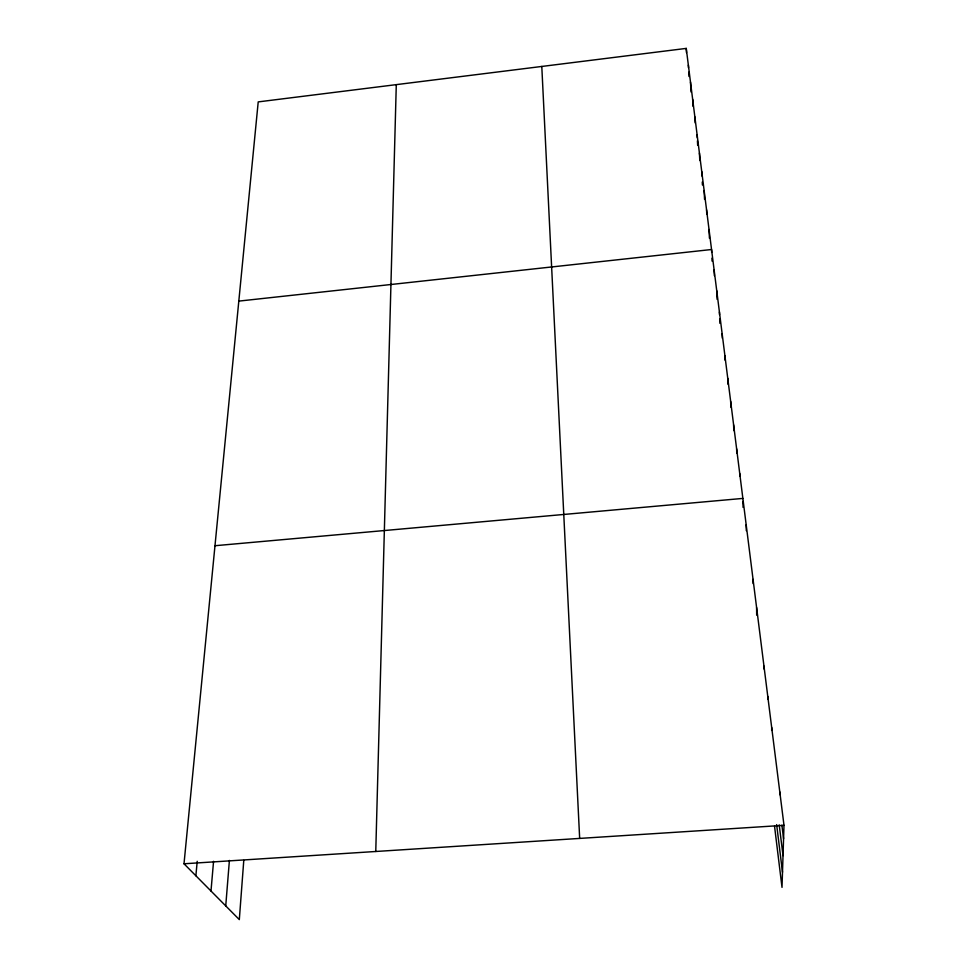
<?xml version="1.0" encoding="UTF-8"?>
<svg xmlns="http://www.w3.org/2000/svg" width="968" height="968" viewBox="0 0 968 968"><rect width="100%" height="100%" fill="white"/><g stroke="black" fill="none" stroke-linecap="round" stroke-linejoin="round"><path stroke-width="1.45" d="M767.769 699.198L767.781 696.403M771.653 730.429L771.69 727.452M779.724 794.655L779.784 791.872M375.765 851.489L396.287 84.639M243.779 860.395L239.314 919.6L184.005 863.783L258.214 101.894L686.251 48.4L783.995 825.317L782.011 887.39L774.557 826.382M225.738 905.891L229.404 860.431M210.988 891.02L213.565 861.314M195.875 875.774L197.218 861.29M238.818 301.108L711.553 249.514L711.686 252.418M214.981 545.722L742.867 498.411M184.005 863.783L783.995 825.317M781.89 825.232L783.572 838.687M779.216 824.942L783.027 855.676M776.639 824.591L782.495 872.204M686.251 48.4L686.494 52.683M690.486 82.038L691.019 91.984M688.357 65.074L688.514 67.917M688.744 72.201L688.974 76.472M694.879 116.91L695.193 122.936M692.665 99.317L693.04 106.383M697.129 134.806L697.287 137.819M697.432 140.82L697.662 145.321M701.764 171.626L701.981 176.079M702.272 182.032L702.417 184.997M699.428 153.053L699.791 160.519M541.79 66.453L579.663 838.409M704.135 190.551L704.559 199.42M706.567 209.838L706.773 214.243M711.94 258.202L712.061 261.106M709.036 229.489L709.435 238.237M714.13 269.939L714.372 275.686M716.744 290.763L717.094 299.318M719.418 311.999L719.526 314.83M719.696 319.065L719.865 323.3M722.14 333.657L722.31 338.183M724.923 355.764L725.08 360.241M727.767 378.319L727.96 384.223M730.659 401.345L730.84 407.177M733.611 424.855L733.792 430.615M736.636 448.849L736.757 453.121M739.721 473.364L739.794 476.171M742.94 501.4L743.073 507.377M746.183 524.789L746.304 530.658M753.056 579.36L753.104 583.595M756.601 607.589L756.673 615.14M763.97 666.093L763.97 668.973"/></g></svg>
